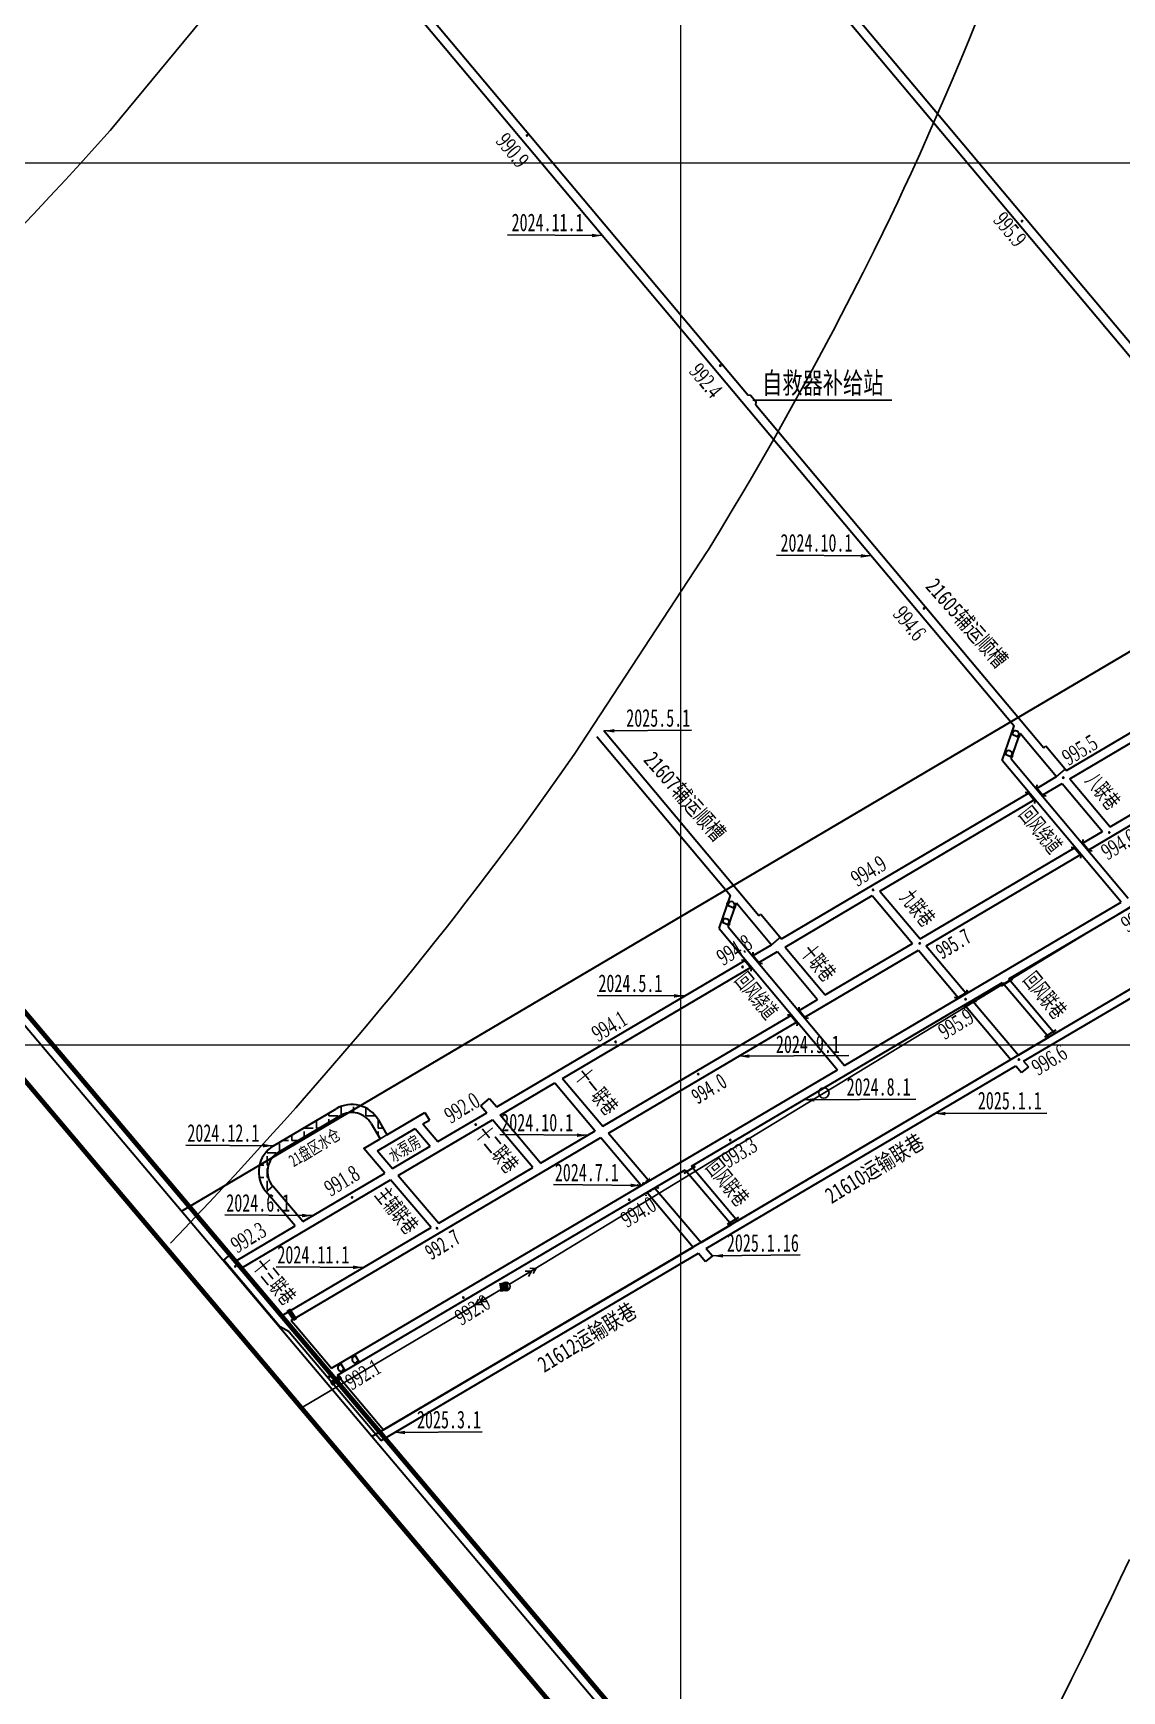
# Model space of a CAD drawing. Header units: millimetres. Extents: x 37412591 to 74834139, y 4258245 to 8527567.
# Drawn here: x 37414133 to 37414750, y 4259134 to 4260074 of the extents above; entities that cross this region are included whole.
import ezdxf
from ezdxf.enums import TextEntityAlignment as Align

# ---------------------------------------------------------------- set-up
doc = ezdxf.new("R2010")
doc.units = ezdxf.units.MM
doc.linetypes.add('2X0_5', pattern=[2.5, 2, -0.5])
doc.linetypes.add('X11', pattern=[6, 5, -1])
for name, color, linetype in [('0测量点名称', 7, 'Continuous'), ('6号煤底板等高线', 7, 'Continuous'), ('GXYZ', 2, 'Continuous'), ('JMD', 6, 'Continuous'), ('PUB_TEXT', 7, 'Continuous'), ('ZDH', 1, 'Continuous'), ('井田边界', 7, 'Continuous'), ('图例', 7, 'Continuous'), ('通风系统', 7, 'Continuous'), ('钻孔', 7, 'Continuous')]:
    doc.layers.add(name, color=color, linetype=linetype)
doc.layers.add('保安煤柱线', color=1, linetype='线圈线（保安煤柱线） ----0-----0----0-----0----0-----0--', lineweight=30)
doc.styles.get("Standard").update_dxf_attribs({"font": 'simfang.ttf', "width": 0.6667})
doc.styles.add('标准', font='SimSun.ttf', dxfattribs={"width": 0.667})
doc.styles.add('样三', font='simfang.ttf', dxfattribs={"width": 0.7})
doc.linetypes.add('442', pattern='A,5,[175,AAA.SHX,S=1,R=90,X=0,Y=0],5', length=10)
doc.linetypes.add('447', pattern='A,8,-1,[148,AAA.SHX,S=1,R=0,X=0,Y=0],-1', length=10)
doc.linetypes.add('FENCELINE1', pattern='A,6.35,-2.54,[133,ltypeshp.shx,S=2.54,R=0,X=-2.54,Y=0],-2.54,25.4', length=36.83)
doc.linetypes.add('井田境界', pattern='A,10,-4,["+",Standard,S=4,R=0,X=-2,Y=-2],-4,10', length=28)
doc.linetypes.add('线圈线（保安煤柱线） ----0-----0----0-----0----0-----0--', pattern='A,14.5,-2,[133,ltypeshp.shx,S=0.5,R=0,X=0,Y=0],-3,25.4', length=44.9)
doc.dimstyles.new('ISO-25', dxfattribs={"dimtxt": 2.5, "dimasz": 2.5, "dimexe": 1.25, "dimexo": 0.625, "dimtad": 1, "dimtxsty": 'Standard', "dimcen": 2.5, "dimadec": 0, "dimazin": 0, "dimtfac": 1, "dimtmove": 0, "dimatfit": 3, "dimfxl": 1, "dimarcsym": 0})
pattern_1 = [(0, (0, 0), (0, 6.985), [5.08, -1.905]), (90, (0, 0), (-6.985, 4e-16), [5.08, -1.905])]

# ---------------------------------------------------------------- blocks, each defined once
blk = doc.blocks.new('gc002')
at = {"const_width": 1}
blk.add_lwpolyline([(-0.5, 0), (0.5, 0)], dxfattribs=at)
blk = doc.blocks.new('gc170')
at = {"linetype": 'Continuous'}
blk.add_circle((0, 0), 0.5, dxfattribs=at)
blk = doc.blocks.new('gc013a')
at = {"linetype": 'Continuous'}
blk.add_line((0.5, 0), (4, 0), dxfattribs=at)
at = {"linetype": 'Continuous', "flags": 128}
for points in [[(2.77, 0.35), (3.38, 0), (2.77, -0.35)], [(3.39, 0.35), (4, 0), (3.39, -0.35)]]:
    blk.add_lwpolyline(points, dxfattribs=at)
blk = doc.blocks.new('调节')
at = {"layer": 'JMD', "color": 5, "linetype": 'Continuous', "lineweight": 30}
for p, q in [((-0.2, 3.8), (-2.2, 2.8)), ((-0.6, 3.4), (-1.5, 1.8)), ((0.3, 3.2), (-0.6, 1.6)), ((0.4, 2.2), (-0.5, 0.6)), ((1.2, 2.1), (0.4, 0.5)), ((1.4, 1), (0.5, -0.6)), ((2.2, 0.9), (1.4, -0.7)), ((2.4, -0.2), (1.5, -1.8)), ((3.2, -0.3), (2.4, -1.9)), ((4.2, -1.4), (2.5, -2.9))]:
    blk.add_line(p, q, dxfattribs=at)
blk.add_lwpolyline([(-0.7, 4.4), (4.2, -1.4), (2.5, -2.9), (-2.5, 2.9)], close=True, dxfattribs=at)

msp = doc.modelspace()

# ---------------------------------------------------------------- hatches: boundary and pattern name
at = {"linetype": '447', "ltscale": 0.5}
h = msp.add_hatch(color=0, dxfattribs=at)
h.dxf.hatch_style = 1
h.paths.add_polyline_path([(37414412.33, 4260015.62, 1), (37414413.13, 4260015.62, 1)])
h = msp.add_hatch(color=0, dxfattribs=at)
h.dxf.hatch_style = 1
h.paths.add_polyline_path([(37414693.03, 4259967.08, 1), (37414693.82, 4259967.08, 1)])
h = msp.add_hatch(color=0, dxfattribs=at)
h.dxf.hatch_style = 1
h.paths.add_polyline_path([(37414521.92, 4259885.12, 1), (37414522.72, 4259885.12, 1)])
h = msp.add_hatch(color=0, dxfattribs=at)
h.dxf.hatch_style = 1
h.paths.add_polyline_path([(37414637.43, 4259747.52, 1), (37414638.23, 4259747.52, 1)])
h = msp.add_hatch(color=0, dxfattribs=at)
h.dxf.hatch_style = 1
h.paths.add_polyline_path([(37414716.33, 4259651.6, 1), (37414717.12, 4259651.6, 1)])
h = msp.add_hatch(color=0, dxfattribs=at)
h.dxf.hatch_style = 1
h.paths.add_polyline_path([(37414742.41, 4259620.54, 1), (37414743.2, 4259620.54, 1)])
h = msp.add_hatch(color=0, dxfattribs=at)
h.dxf.hatch_style = 1
h.paths.add_polyline_path([(37414608.54, 4259588.01, 1), (37414609.33, 4259588.01, 1)])
h = msp.add_hatch(color=0, dxfattribs=at)
h.dxf.hatch_style = 1
h.paths.add_polyline_path([(37414634.96, 4259557.7, 1), (37414635.76, 4259557.7, 1)])
h = msp.add_hatch(color=0, dxfattribs=at)
h.dxf.hatch_style = 1
h.paths.add_polyline_path([(37414534.54, 4259544.3, 1), (37414535.33, 4259544.3, 1)])
h = msp.add_hatch(color=0, dxfattribs=at)
h.dxf.hatch_style = 1
h.paths.add_polyline_path([(37414660.91, 4259526.02, 1), (37414661.7, 4259526.02, 1)])
h = msp.add_hatch(color=0, dxfattribs=at)
h.dxf.hatch_style = 1
h.paths.add_polyline_path([(37414462.51, 4259501.8, 1), (37414463.31, 4259501.8, 1)])
h = msp.add_hatch(color=0, dxfattribs=at)
h.dxf.hatch_style = 1
h.paths.add_polyline_path([(37414509.34, 4259483.57, 1), (37414510.13, 4259483.57, 1)])
h = msp.add_hatch(color=0, dxfattribs=at)
h.dxf.hatch_style = 1
h.paths.add_polyline_path([(37414691.17, 4259491.85, 1), (37414691.96, 4259491.85, 1)])
h = msp.add_hatch(color=0, dxfattribs=at)
h.dxf.hatch_style = 1
h.paths.add_polyline_path([(37414383.24, 4259455.03, 1), (37414384.04, 4259455.03, 1)])
h = msp.add_hatch(color=0, dxfattribs=at)
h.dxf.hatch_style = 1
h.paths.add_polyline_path([(37414527.56, 4259446.23, 1), (37414528.35, 4259446.23, 1)])
h = msp.add_hatch(color=0, dxfattribs=at)
h.dxf.hatch_style = 1
h.paths.add_polyline_path([(37414313.17, 4259413.68, 1), (37414313.97, 4259413.68, 1)])
h = msp.add_hatch(color=0, dxfattribs=at)
h.dxf.hatch_style = 1
h.paths.add_polyline_path([(37414470.23, 4259412.41, 1), (37414471.02, 4259412.41, 1)])
h = msp.add_hatch(color=0, dxfattribs=at)
h.dxf.hatch_style = 1
h.paths.add_polyline_path([(37414361.3, 4259396.23, 1), (37414362.1, 4259396.23, 1)])
h = msp.add_hatch(color=0, dxfattribs=at)
h.dxf.hatch_style = 1
h.paths.add_polyline_path([(37414246.86, 4259374.56, 1), (37414247.65, 4259374.56, 1)])
h = msp.add_hatch(color=0, dxfattribs=at)
h.dxf.hatch_style = 1
h.paths.add_polyline_path([(37414376.22, 4259356.94, 1), (37414377.01, 4259356.94, 1)])
h = msp.add_hatch(color=0, dxfattribs=at)
h.dxf.hatch_style = 1
h.paths.add_polyline_path([(37414300.29, 4259312.14, 1), (37414301.09, 4259312.14, 1)])
at = {"layer": '6号煤底板等高线', "transparency": 33554666}
h = msp.add_hatch(dxfattribs=at)
h.set_pattern_fill('ANGLE', color=3)
h.set_pattern_definition(pattern_1)
h.paths.add_polyline_path([(37414268.29, 4259436.36), (37414261.02, 4259432.07, 0.237563), (37414264.67, 4259416.99), (37414264.73, 4259416.93), (37414268.54, 4259420.16, -0.358496)])
h.paths.add_polyline_path([(37414328.23, 4259457.84, 0.193668), (37414318.04, 4259465.72), (37414311.21, 4259461.69, -0.311813), (37414324.35, 4259455.56), (37414329.42, 4259446.9), (37414333.31, 4259449.18)])
h = msp.add_hatch(dxfattribs=at)
h.set_pattern_fill('ANGLE', color=3)
h.set_pattern_definition(pattern_1)
h.paths.add_polyline_path([(37414269.06, 4259443.01, 0.204997), (37414261.02, 4259432.07), (37414268.29, 4259436.36, -0.091459), (37414271.78, 4259439.4), (37414306.87, 4259460.1, -0.091455), (37414311.21, 4259461.69), (37414318.04, 4259465.72, 0.204955), (37414304.58, 4259463.98)])

# ---------------------------------------------------------------- linework, layer by layer
at = {"linetype": 'ByBlock', "lineweight": 20}
for p, q in [((37414500, 4258300.88, 4910.12), (37414500, 4263462.94, 4910.12)), ((37415219.04, 4260000, 4910.12), (37412646.51, 4260000, 4910.12)), ((37416981.26, 4259500, 4910.12), (37412646.51, 4259500, 4910.12))]:
    msp.add_line(p, q, dxfattribs=at)
at = {"color": 0, "lineweight": 30, "ltscale": 5}
for p, q in [((37413489.47, 4261397.14), (37414852.31, 4259773.95)), ((37413349.12, 4261276.6), (37414688.83, 4259680.95)), ((37414041.58, 4260459.62), (37414538, 4259868.37)), ((37414532.55, 4260162.57), (37414867.25, 4259763.94)), ((37414542.5, 4259863.01), (37414705.71, 4259668.62)), ((37414452.36, 4259674.89), (37414527.99, 4259584.81)), ((37414544.17, 4259573.31), (37414456.19, 4259678.11)), ((37414682.18, 4259661.3), (37414688.83, 4259680.95)), ((37414687.25, 4259662.26), (37414692.22, 4259676.92)), ((37414692.22, 4259676.92), (37414712.92, 4259652.26)), ((37414705.71, 4259668.62), (37414706.86, 4259669.59)), ((37414706.86, 4259669.59), (37414718.59, 4259655.61)), ((37414749.59, 4259581.01), (37414682.18, 4259661.3)), ((37414687.25, 4259662.26), (37414753.52, 4259583.33)), ((37414716.18, 4259648.38, 4910.12), (37414738.99, 4259621.2, 4910.12)), ((37414720.54, 4259650.95, 4910.12), (37414743.36, 4259623.78, 4910.12)), ((37414612.75, 4259587.36, 4910.12), (37414635.66, 4259560.24, 4910.12)), ((37414694.26, 4259490.89, 4910.12), (37414869.85, 4259594.5, 4910.12)), ((37414531.38, 4259580.77), (37414551.38, 4259556.95)), ((37414608.39, 4259584.78, 4910.12), (37414631.3, 4259557.66, 4910.12)), ((37414544.17, 4259573.31), (37414545.32, 4259574.28)), ((37414545.32, 4259574.28), (37414557.06, 4259560.3)), ((37414521.64, 4259566.05, 4910.12), (37414588.76, 4259486.11, 4910.12)), ((37414526.72, 4259567, 4910.12), (37414592.69, 4259488.43, 4910.12)), ((37414554.64, 4259553.07), (37414577.46, 4259525.89)), ((37414559.01, 4259555.64), (37414581.82, 4259528.47)), ((37414634.57, 4259553.78, 4910.12), (37414657.17, 4259527.04, 4910.12)), ((37414638.94, 4259556.36, 4910.12), (37414661.54, 4259529.62, 4910.12)), ((37414682.35, 4259535.53), (37414708.54, 4259504.54)), ((37414685.85, 4259537.59), (37414712.03, 4259506.6)), ((37414657.48, 4259526.67, 4910.12), (37414657.48, 4259526.67, 4910.12)), ((37414660.76, 4259522.79), (37414660.76, 4259522.79)), ((37414661.23, 4259522.23), (37414686.94, 4259491.8)), ((37414661.85, 4259529.24, 4910.12), (37414661.85, 4259529.24, 4910.12)), ((37414665.13, 4259525.37), (37414665.13, 4259525.37)), ((37414665.6, 4259524.81), (37414691.31, 4259494.37)), ((37414689.89, 4259488.31), (37414693.12, 4259484.49)), ((37414696.94, 4259487.72), (37414693.12, 4259484.49)), ((37414694.26, 4259490.89), (37414696.94, 4259487.72)), ((37414428.44, 4259478.57), (37414451.33, 4259451.47)), ((37414432.81, 4259481.14), (37414455.7, 4259454.05)), ((37414386.54, 4259465.57), (37414391.52, 4259469.75)), ((37414386.54, 4259465.57), (37414389.85, 4259461.64)), ((37414391.52, 4259469.75), (37414395.52, 4259464.99)), ((37414269.06, 4259443.01), (37414304.58, 4259463.98)), ((37414271.78, 4259439.4), (37414306.87, 4259460.1)), ((37414328.23, 4259457.84), (37414333.31, 4259449.17)), ((37414354.8, 4259461.86), (37414357.4, 4259457.59)), ((37414415.92, 4259430.58), (37414393.13, 4259457.73)), ((37414420.29, 4259433.16), (37414397.5, 4259460.3)), ((37414349.32, 4259452.82), (37414357.86, 4259442.77)), ((37414353.69, 4259455.4), (37414362.23, 4259445.34)), ((37414454.61, 4259447.6), (37414477.22, 4259420.84)), ((37414458.98, 4259450.18), (37414481.57, 4259423.43)), ((37414327.85, 4259440.16), (37414336.39, 4259430.1)), ((37414502.39, 4259429.35), (37414528.57, 4259398.35)), ((37414505.88, 4259431.41), (37414532.07, 4259400.41)), ((37414339.68, 4259426.23), (37414362.67, 4259399.16)), ((37414485.44, 4259418.85), (37414511.35, 4259388.19)), ((37414481.08, 4259416.26), (37414506.98, 4259385.61)), ((37414244.57, 4259381.59), (37414240.75, 4259378.37)), ((37414244.57, 4259381.59), (37414247.76, 4259377.8)), ((37414509.93, 4259382.12), (37414513.96, 4259377.34)), ((37414517.78, 4259380.57), (37414513.96, 4259377.34)), ((37414514.29, 4259384.7), (37414517.78, 4259380.57)), ((37414240.75, 4259378.37), (37414272.73, 4259340.28)), ((37414251.05, 4259373.88), (37414273.83, 4259346.74)), ((37414279.01, 4259343.99), (37414281.6, 4259340.92)), ((37414277.9, 4259337.53), (37414272.73, 4259340.28)), ((37414277.9, 4259337.53), (37414304.27, 4259306.33)), ((37414281.61, 4259340.92), (37414301.92, 4259316.87)), ((37414304.27, 4259306.33), (37414329.95, 4259275.93)), ((37414305.19, 4259312.99), (37414331.37, 4259281.99))]:
    msp.add_line(p, q, dxfattribs=at)
at = {"color": 0, "linetype": 'X11', "lineweight": 30, "ltscale": 2}
msp.add_line((37414324.35, 4259455.56), (37414329.43, 4259446.9), dxfattribs=at)
at = {"color": 1, "linetype": 'FENCELINE1', "lineweight": 30, "ltscale": 0.5}
msp.add_line((37414322.06, 4259281.33, 4910.12), (37414322.06, 4259281.33, 4910.12), dxfattribs=at)
msp.add_line((37414322.06, 4259281.33, 4910.12), (37414322.06, 4259281.33, 4910.12), dxfattribs=at)
msp.add_line((37414322.06, 4259281.33, 4910.12), (37414322.06, 4259281.33, 4910.12), dxfattribs=at)
msp.add_line((37414322.06, 4259281.33, 4910.12), (37414322.06, 4259281.33, 4910.12), dxfattribs=at)
msp.add_line((37414322.06, 4259281.33, 4910.12), (37414322.06, 4259281.33, 4910.12), dxfattribs=at)
msp.add_line((37414322.06, 4259281.33, 4910.12), (37414322.06, 4259281.33, 4910.12), dxfattribs=at)
msp.add_line((37414322.06, 4259281.33, 4910.12), (37414322.06, 4259281.33, 4910.12), dxfattribs=at)
msp.add_line((37414322.06, 4259281.33, 4910.12), (37414322.06, 4259281.33, 4910.12), dxfattribs=at)
msp.add_line((37414322.06, 4259281.33, 4910.12), (37414322.06, 4259281.33, 4910.12), dxfattribs=at)
msp.add_line((37414322.06, 4259281.33, 4910.12), (37414322.06, 4259281.33, 4910.12), dxfattribs=at)
msp.add_line((37414322.06, 4259281.33, 4910.12), (37414322.06, 4259281.33, 4910.12), dxfattribs=at)
msp.add_line((37414322.06, 4259281.33, 4910.12), (37414322.06, 4259281.33, 4910.12), dxfattribs=at)
msp.add_line((37414322.06, 4259281.33, 4910.12), (37414322.06, 4259281.33, 4910.12), dxfattribs=at)
msp.add_line((37414322.06, 4259281.33, 4910.12), (37414322.06, 4259281.33, 4910.12), dxfattribs=at)
msp.add_line((37414322.06, 4259281.33, 4910.12), (37414322.06, 4259281.33, 4910.12), dxfattribs=at)
at = {"linetype": 'ByBlock', "ltscale": 0.35}
msp.add_line((37414309.91, 4259264.73, 4910.1), (37414312.85, 4259261.25, 4910.1), dxfattribs=at)
at = {"ltscale": 0.35}
msp.add_line((37414309.91, 4259264.73, 4910.1), (37414312.85, 4259261.25, 4910.1), dxfattribs=at)
at = {"color": 0, "lineweight": 30, "ltscale": 5, "flags": 128}
for points in [[(37414542.5, 4259863.01), (37414542.63, 4259864.42), (37414539.41, 4259868.24), (37414538, 4259868.37)], [(37414720.54, 4259650.95), (37414788.35, 4259690.97)], [(37414743.36, 4259623.78), (37414811.27, 4259663.85)], [(37414731.14, 4259610.77), (37414814.54, 4259659.97)], [(37414705.13, 4259641.85), (37414716.18, 4259648.38)], [(37414612.76, 4259587.34), (37414700.27, 4259638.99)], [(37414705.07, 4259641.82), (37414705.13, 4259641.85)], [(37414727.73, 4259616.56), (37414727.62, 4259614.96), (37414731.46, 4259610.39), (37414733.05, 4259610.22)], [(37414727.97, 4259614.7), (37414738.99, 4259621.2)], [(37414635.67, 4259560.24), (37414723.09, 4259611.82)], [(37414638.94, 4259556.36), (37414726.34, 4259607.93)], [(37414721.26, 4259612.26), (37414722.86, 4259612.09), (37414726.69, 4259607.52), (37414726.58, 4259605.92)], [(37414727.88, 4259614.65), (37414727.97, 4259614.7)], [(37414559.02, 4259555.63), (37414608.4, 4259584.77)], [(37414661.85, 4259529.24), (37414749.59, 4259581.01)], [(37414540.81, 4259552.63), (37414540.7, 4259551.03), (37414544.54, 4259546.47), (37414546.14, 4259546.3)], [(37414544.2, 4259546.88), (37414554.65, 4259553.05)], [(37414570.26, 4259515.84), (37414634.57, 4259553.78)], [(37414581.82, 4259528.47), (37414631.3, 4259557.66)], [(37414432.81, 4259481.14), (37414539.4, 4259544.05)], [(37414534.34, 4259548.34), (37414535.94, 4259548.17), (37414539.77, 4259543.6), (37414539.66, 4259542)], [(37414567, 4259519.72), (37414577.46, 4259525.89)], [(37414592.69, 4259488.43), (37414653.18, 4259524.13)], [(37414455.7, 4259454.05), (37414562.2, 4259516.89)], [(37414458.98, 4259450.18), (37414565.46, 4259513.01)], [(37414505.88, 4259431.41), (37414655.72, 4259519.82)], [(37414481.89, 4259423.06), (37414588.76, 4259486.11)], [(37414397.5, 4259460.3), (37414428.44, 4259478.57)], [(37414333.52, 4259449.31), (37414354.8, 4259461.86)], [(37414339.71, 4259426.2), (37414393.13, 4259457.73)], [(37414353.69, 4259455.4), (37414357.4, 4259457.59)], [(37414279.01, 4259343.99), (37414454.61, 4259447.6)], [(37414332.02, 4259427.52), (37414320.2, 4259441.44), (37414329.43, 4259446.89)], [(37414327.85, 4259440.16), (37414349.32, 4259452.82)], [(37414333.31, 4259449.18), (37414333.52, 4259449.31)], [(37414420.29, 4259433.16), (37414451.33, 4259451.47)], [(37414305.19, 4259312.99), (37414502.39, 4259429.35)], [(37414362.67, 4259399.16), (37414415.92, 4259430.58)], [(37414251.05, 4259373.88), (37414335.34, 4259423.62)], [(37414285.57, 4259400.11), (37414268.54, 4259420.16)], [(37414301.92, 4259316.87), (37414481.89, 4259423.06)], [(37414358.3, 4259396.58), (37414335.31, 4259423.65)], [(37414281.2, 4259397.53), (37414264.67, 4259416.99)], [(37414273.83, 4259346.74), (37414358.3, 4259396.58)]]:
    msp.add_lwpolyline(points, dxfattribs=at)
at = {"color": 0, "lineweight": 30, "ltscale": 5, "elevation": 4910.12}
for points in [[(37414718.59, 4259655.61), (37414858.88, 4259738.39)], [(37414701.86, 4259645.74), (37414712.91, 4259652.26)]]:
    msp.add_lwpolyline(points, dxfattribs=at)
at = {"color": 0, "lineweight": 30, "ltscale": 5, "flags": 128}
for points, elevation in [([(37414701.65, 4259647.61), (37414701.54, 4259646.01), (37414705.38, 4259641.45), (37414706.98, 4259641.28)], 4910.12), ([(37414701.8, 4259645.71), (37414701.86, 4259645.74)], 4910.12), ([(37414557.06, 4259560.3), (37414697.01, 4259642.88)], 4910.12), ([(37414685.85, 4259537.59), (37414857.95, 4259639.14)], 4910.12), ([(37414695.19, 4259643.32), (37414696.78, 4259643.15), (37414700.61, 4259638.58), (37414700.5, 4259636.98)], 4910.12), ([(37414540.92, 4259550.78), (37414551.38, 4259556.95)], 4910.12), ([(37414395.52, 4259464.99), (37414536.12, 4259547.95)], 4910.12), ([(37414662.19, 4259531.3), (37414661.76, 4259529.75), (37414656.63, 4259526.71), (37414655.07, 4259527.09)], 4910.12), ([(37414665.13, 4259525.37), (37414682.35, 4259535.53)], 4910.12), ([(37414566.89, 4259521.58), (37414566.78, 4259519.98), (37414570.62, 4259515.41), (37414572.21, 4259515.24)], -4910.12), ([(37414653.18, 4259524.13), (37414661.85, 4259529.24)], 4910.12), ([(37414655.72, 4259519.82), (37414665.13, 4259525.37)], 4910.12), ([(37414667.55, 4259524.66), (37414665.99, 4259525.04), (37414660.85, 4259522.01), (37414660.42, 4259520.47)], 4910.12), ([(37414560.42, 4259517.28), (37414562.01, 4259517.11), (37414565.85, 4259512.54), (37414565.74, 4259510.94)], -4910.12), ([(37414362.23, 4259445.35), (37414389.84, 4259461.64)], 4910.12), ([(37414336.39, 4259430.1), (37414357.86, 4259442.77)], 4910.12), ([(37414285.57, 4259400.11), (37414332.02, 4259427.52)], 4910.12), ([(37414247.76, 4259377.8), (37414281.2, 4259397.53)], 4910.12)]:
    msp.add_lwpolyline(points, dxfattribs=dict(at, elevation=elevation))
at = {"color": 0, "lineweight": 30, "ltscale": 5}
for points in [[(37414712.03, 4259506.6), (37414866.91, 4259597.98)], [(37414521.64, 4259566.05), (37414527.99, 4259584.81)], [(37414526.72, 4259567), (37414531.38, 4259580.77)], [(37414691.31, 4259494.37), (37414708.54, 4259504.54)], [(37414514.29, 4259384.7), (37414689.89, 4259488.31)], [(37414532.07, 4259400.41), (37414686.94, 4259491.8)], [(37414511.35, 4259388.19), (37414528.57, 4259398.35)], [(37414329.95, 4259275.93), (37414509.92, 4259382.12)], [(37414331.37, 4259281.99), (37414506.98, 4259385.61)], [(37414509.92, 4259382.12), (37414509.93, 4259382.12)]]:
    msp.add_lwpolyline(points, dxfattribs=at)
at = {"color": 0, "lineweight": 30, "ltscale": 5, "elevation": 4910.12, "flags": 128}
msp.add_lwpolyline([(37414282.28, 4259403.98), (37414282.28, 4259403.98)], close=True, dxfattribs=at)
at = {"color": 3, "lineweight": 100, "ltscale": 10}
msp.add_polyline3d([(37415661.38, 4263247.38, 0), (37416018.55, 4261181.59, 0), (37416028.51, 4260479.55, 0), (37416063.68, 4259635.34, 0), (37416077.34, 4259307.43, 0), (37416079.21, 4259262.51, 0), (37415873.11, 4258928.31, 0), (37415672.63, 4258832.98, 0), (37415452.62, 4258728.36, 0), (37415109.19, 4258629.51, 0), (37414924.15, 4258576.4, 0), (37412941.65, 4260923.05, 0), (37413501.52, 4261401.53, 0)], dxfattribs=at)
at = {"color": 0, "linetype": '447', "ltscale": 0.5}
for centre in [(37414412.73, 4260015.62), (37414693.42, 4259967.08, 4910.12), (37414522.32, 4259885.12), (37414637.83, 4259747.52), (37414716.73, 4259651.6, 9820.24), (37414742.81, 4259620.54, 14730.36), (37414608.94, 4259588.01, 9820.24), (37414635.36, 4259557.7), (37414534.94, 4259544.3), (37414661.31, 4259526.02, 4910.12), (37414462.91, 4259501.8), (37414509.74, 4259483.57), (37414691.57, 4259491.85), (37414383.64, 4259455.03), (37414527.95, 4259446.23), (37414313.57, 4259413.68), (37414470.62, 4259412.41), (37414361.7, 4259396.23), (37414247.26, 4259374.56), (37414376.62, 4259356.94), (37414300.69, 4259312.14)]:
    msp.add_circle(centre, 0.398, dxfattribs=at)
at = {"ltscale": 5}
msp.add_circle((37414580.99, 4259472.92, 4910.12), 2.93, dxfattribs=at)
at = {"color": 0, "lineweight": 30, "ltscale": 5}
for centre, radius, start, end in [((37414313.35, 4259449.12), 17.25, 30.36756, 120.5422), ((37414313.35, 4259449.12), 12.75, 30.36756, 120.5422), ((37414277.82, 4259428.16), 17.25, 120.5422, 220.33583), ((37414278.26, 4259428.41), 12.75, 120.5422, 220.33583)]:
    msp.add_arc(centre, radius, start, end, dxfattribs=at)
at = {"color": 30, "linetype": 'ByBlock', "lineweight": -3, "ltscale": 0.005}
for p in [(37414412.73, 4260015.62), (37414412.73, 4260015.62), (37414693.42, 4259967.08, 4910.12), (37414522.32, 4259885.12), (37414637.83, 4259747.52), (37414637.83, 4259747.52), (37414635.36, 4259557.7), (37414635.36, 4259557.7), (37414509.74, 4259483.57)]:
    msp.add_point(p, dxfattribs=at)
at = {"color": 0, "ltscale": 5}
for p in [(37414693.42, 4259967.08, 4910.12), (37414693.42, 4259967.08, 4907.12), (37414637.83, 4259747.52), (37414637.83, 4259747.52, -3), (37414716.73, 4259651.6, 9820.24), (37414716.73, 4259651.6, 9817.24), (37414742.81, 4259620.54, 14730.36), (37414742.81, 4259620.54, 14727.36), (37414608.94, 4259588.01, 9820.24), (37414608.94, 4259588.01, 9817.24), (37414635.36, 4259557.7), (37414635.36, 4259557.7, -3), (37414534.94, 4259544.3), (37414534.94, 4259544.3, -3), (37414661.31, 4259526.02, 4910.12), (37414661.31, 4259526.02, 4907.12), (37414462.91, 4259501.8), (37414462.91, 4259501.8, -3), (37414691.57, 4259491.85), (37414691.57, 4259491.85, -3), (37414509.74, 4259483.57), (37414509.74, 4259483.57, -3), (37414383.64, 4259455.03), (37414383.64, 4259455.03, -3), (37414527.95, 4259446.23), (37414527.95, 4259446.23, -3), (37414313.57, 4259413.68), (37414313.57, 4259413.68, -3), (37414470.62, 4259412.41), (37414470.62, 4259412.41, -3), (37414361.7, 4259396.23), (37414361.7, 4259396.23, -3), (37414247.26, 4259374.56), (37414247.26, 4259374.56, -3), (37414376.62, 4259356.94), (37414376.62, 4259356.94, -3), (37414300.69, 4259312.14), (37414300.69, 4259312.14, -3)]:
    msp.add_point(p, dxfattribs=at)
at = {"color": 1}
for p in [(37414693.42, 4259967.08, 4910.12), (37414637.83, 4259747.52), (37414716.73, 4259651.6, 9820.24), (37414742.81, 4259620.54, 14730.36), (37414608.94, 4259588.01, 9820.24), (37414635.36, 4259557.7), (37414534.94, 4259544.3), (37414661.31, 4259526.02, 4910.12), (37414462.91, 4259501.8), (37414691.57, 4259491.85), (37414509.74, 4259483.57), (37414383.64, 4259455.03), (37414527.95, 4259446.23), (37414313.57, 4259413.68), (37414470.62, 4259412.41), (37414361.7, 4259396.23), (37414247.26, 4259374.56), (37414376.62, 4259356.94), (37414300.69, 4259312.14)]:
    msp.add_point(p, dxfattribs=at)
at = {"color": 2, "linetype": 'ByBlock', "lineweight": -3, "ltscale": 0.005}
for p in [(37414534.94, 4259544.3), (37414534.94, 4259544.3), (37414462.91, 4259501.8), (37414462.91, 4259501.8), (37414462.91, 4259501.8), (37414509.74, 4259483.57), (37414383.64, 4259455.03), (37414383.64, 4259455.03), (37414383.64, 4259455.03), (37414383.64, 4259455.03), (37414527.95, 4259446.23), (37414527.95, 4259446.23), (37414527.95, 4259446.23), (37414527.95, 4259446.23), (37414527.95, 4259446.23), (37414527.95, 4259446.23), (37414527.95, 4259446.23), (37414313.57, 4259413.68), (37414313.57, 4259413.68), (37414313.57, 4259413.68), (37414313.57, 4259413.68), (37414313.57, 4259413.68), (37414470.62, 4259412.41), (37414470.62, 4259412.41), (37414470.62, 4259412.41), (37414470.62, 4259412.41), (37414470.62, 4259412.41), (37414470.62, 4259412.41), (37414470.62, 4259412.41), (37414361.7, 4259396.23), (37414361.7, 4259396.23), (37414361.7, 4259396.23), (37414361.7, 4259396.23), (37414361.7, 4259396.23), (37414361.7, 4259396.23), (37414247.26, 4259374.56), (37414247.26, 4259374.56), (37414247.26, 4259374.56), (37414247.26, 4259374.56), (37414247.26, 4259374.56), (37414376.62, 4259356.94), (37414376.62, 4259356.94), (37414376.62, 4259356.94), (37414376.62, 4259356.94), (37414376.62, 4259356.94), (37414376.62, 4259356.94), (37414300.69, 4259312.14), (37414300.69, 4259312.14), (37414300.69, 4259312.14), (37414300.69, 4259312.14), (37414300.69, 4259312.14), (37414300.69, 4259312.14)]:
    msp.add_point(p, dxfattribs=at)
at = {"color": 2, "linetype": 'ByBlock', "lineweight": -3}
msp.add_point((37414691.57, 4259491.85), dxfattribs=at)
at = {"layer": '6号煤底板等高线'}
for p, q in [((37414540.71, 4259865.52, 2155.38), (37414619.46, 4259865.52, 2155.38)), ((37414712.92, 4259652.26), (37414717.9, 4259656.44)), ((37414551.38, 4259556.95), (37414556.36, 4259561.13)), ((37414661.85, 4259529.24, 4910.12), (37414653.18, 4259524.13, 4910.12)), ((37414216.52, 4259406.28), (37414216.52, 4259406.28, 0.2)), ((37414216.52, 4259406.28, 0.2), (37414216.52, 4259406.28, 0.4))]:
    msp.add_line(p, q, dxfattribs=at)
at = {"layer": '6号煤底板等高线', "color": 1, "lineweight": 30}
for p, q in [((37414681.72, 4259533.67), (37414688.14, 4259537.59)), ((37414706.35, 4259504.79), (37414712.77, 4259508.71)), ((37414501.76, 4259427.48), (37414508.18, 4259431.41)), ((37414526.38, 4259398.6), (37414532.81, 4259402.52))]:
    msp.add_line(p, q, dxfattribs=at)
at = {"layer": '6号煤底板等高线', "elevation": 3681.95}
for points in [[(37414123.62, 4259961.29), (37414132.86, 4259971), (37414142.2, 4259980.94), (37414151.09, 4259990.5), (37414159.31, 4259999.45), (37414167.52, 4260008.55), (37414176.32, 4260018.45), (37414177.24, 4260019.49), (37414264.45, 4260124.96)], [(37414210.52, 4259387.83), (37414215.23, 4259392.73), (37414224.7, 4259402.65), (37414232.55, 4259410.92), (37414240.29, 4259419.15), (37414247, 4259426.35), (37414254.45, 4259434.44), (37414268.83, 4259450.25), (37414275.26, 4259457.4), (37414281.6, 4259464.53), (37414287.67, 4259471.42), (37414293.97, 4259478.63), (37414301.36, 4259487.19), (37414309.41, 4259496.57), (37414316.56, 4259504.96), (37414323.52, 4259513.22), (37414329.65, 4259520.57), (37414334.86, 4259526.88), (37414347.92, 4259542.92), (37414362.04, 4259560.5), (37414367.55, 4259567.47), (37414372.76, 4259574.13), (37414378.1, 4259581.03), (37414385.06, 4259590.13), (37414398.61, 4259608.04), (37414407.64, 4259620.18), (37414412.57, 4259626.93), (37414416.97, 4259633.02), (37414423.98, 4259642.84), (37414431.3, 4259653.18), (37414439.38, 4259664.67), (37414439.84, 4259665.34), (37414514.92, 4259779.78), (37414515.35, 4259780.48), (37414522.44, 4259792.11), (37414529.1, 4259803.15), (37414534.52, 4259812.21), (37414539.22, 4259820.18), (37414543.43, 4259827.43), (37414547.74, 4259834.94), (37414552.55, 4259843.43), (37414558.53, 4259854.08), (37414564.61, 4259864.97), (37414569.62, 4259874.04), (37414574.4, 4259882.77), (37414578.18, 4259889.76), (37414582.49, 4259897.82), (37414586.24, 4259904.95), (37414590.83, 4259913.79), (37414596.87, 4259925.56), (37414603.19, 4259938.03), (37414609.45, 4259950.49), (37414614.39, 4259960.46), (37414618.75, 4259969.36), (37414622.85, 4259977.9), (37414626.42, 4259985.48), (37414630.51, 4259994.32), (37414635.55, 4260005.44), (37414641.87, 4260019.66), (37414648.29, 4260034.32), (37414653.72, 4260046.93), (37414658.85, 4260059.04), (37414663.36, 4260069.93), (37414666.84, 4260078.53)], [(37414715.74, 4259129.15), (37414721.42, 4259140.59), (37414729.12, 4259156.24), (37414736.75, 4259171.9), (37414744.05, 4259187.03), (37414749.18, 4259197.82), (37414754.21, 4259208.58)]]:
    msp.add_lwpolyline(points, dxfattribs=at)
at = {"layer": '6号煤底板等高线'}
for points in [[(37414333.31, 4259449.18), (37414329.42, 4259446.9)], [(37414268.54, 4259420.16), (37414264.73, 4259416.93)]]:
    msp.add_lwpolyline(points, dxfattribs=at)
at = {"layer": 'GXYZ'}
for p, q in [((37414407.54, 4259367.35, 4910.12), (37414764.28, 4259584.21, 4910.12)), ((37414393.83, 4259359.12, 4910.12), (37414284.76, 4259294.49, 4910.12))]:
    msp.add_line(p, q, dxfattribs=at)
at = {"layer": 'GXYZ', "linetype": 'Continuous'}
msp.add_line((37414393.83, 4259359.12, 4910.12), (37414284.76, 4259294.49, 4910.12), dxfattribs=at)
at = {"layer": 'GXYZ'}
msp.add_circle((37414580.99, 4259472.92, 4910.12), 2.93, dxfattribs=at)
at = {"layer": 'ZDH', "color": 0, "lineweight": -3}
for p in [(37414412.6, 4260015.92, 8.99), (37414693.29, 4259967.38, 4919.12), (37414522.19, 4259885.42, 8.99), (37414637.7, 4259747.82, 8.99), (37414716.59, 4259651.9, 9829.24), (37414742.67, 4259620.84, 14739.36), (37414608.8, 4259588.31, 9829.24), (37414635.23, 4259558, 8.99), (37414534.8, 4259544.6, 8.99), (37414661.17, 4259526.32, 4919.12), (37414462.78, 4259502.1, 8.99), (37414509.6, 4259483.87, 8.99), (37414691.43, 4259492.15, 8.99), (37414383.51, 4259455.33, 8.99), (37414527.82, 4259446.53, 8.99), (37414313.44, 4259413.98, 8.99), (37414470.49, 4259412.71, 8.99), (37414361.57, 4259396.53, 8.99), (37414247.12, 4259374.86, 8.99), (37414376.48, 4259357.24, 8.99), (37414300.56, 4259312.44, 8.99)]:
    msp.add_point(p, dxfattribs=at)
at = {"layer": '井田边界', "color": 0, "linetype": '井田境界', "lineweight": 100, "ltscale": 5}
msp.add_lwpolyline([(37416043.52, 4261183.92), (37416053.51, 4260479.91), (37416104.51, 4259255.91), (37415890.51, 4258908.9), (37415461.5, 4258704.9), (37414915.5, 4258547.9), (37412906.49, 4260925.93), (37415678.53, 4263294.94)], close=True, dxfattribs=at)
at = {"layer": '保安煤柱线', "color": 1, "linetype": 'FENCELINE1', "lineweight": 30, "ltscale": 2}
msp.add_line((37412934.63, 4260923.63, 4911.4), (37414922.44, 4258570.71, 4911.4), dxfattribs=at)
at = {"layer": '保安煤柱线', "color": 1, "linetype": 'FENCELINE1', "lineweight": 30, "ltscale": 2, "flags": 128}
for points in [[(37414216.78, 4259405.97), (37416033.58, 4260477.96)], [(37414324.8, 4259278.12), (37416041.37, 4260290.96)]]:
    msp.add_lwpolyline(points, dxfattribs=at)
at = {"layer": '图例', "color": 30, "linetype": 'Continuous', "lineweight": 30}
for p, q in [((37414687, 4259677.48, 0), (37414688.52, 4259676.75, 0)), ((37414691.39, 4259674.39, 0), (37414687.03, 4259676.49, 0)), ((37414690.68, 4259675.7, 0), (37414692.2, 4259674.97, 0)), ((37414683.19, 4259666.21, 0), (37414684.71, 4259665.48, 0)), ((37414687.58, 4259663.12, 0), (37414683.21, 4259665.22, 0)), ((37414686.87, 4259664.44, 0), (37414688.39, 4259663.7, 0)), ((37414525.85, 4259580.59, 0), (37414527.37, 4259579.86, 0)), ((37414530.23, 4259577.5, 0), (37414525.87, 4259579.6, 0)), ((37414529.53, 4259578.82, 0), (37414531.05, 4259578.08, 0)), ((37414522.75, 4259570.9, 0), (37414524.27, 4259570.16, 0)), ((37414527.14, 4259567.8, 0), (37414522.77, 4259569.9, 0)), ((37414526.43, 4259569.12, 0), (37414527.95, 4259568.39, 0)), ((37414314.91, 4259323.06, 0), (37414314.03, 4259324.5, 0)), ((37414315.03, 4259324.55, 0), (37414317.55, 4259320.41, 0)), ((37414306.85, 4259318.32, 0), (37414305.97, 4259319.76, 0)), ((37414306.98, 4259319.81, 0), (37414309.49, 4259315.67, 0)), ((37414308.97, 4259314.83, 0), (37414308.09, 4259316.27, 0)), ((37414317.02, 4259319.56, 0), (37414316.15, 4259321.01, 0))]:
    msp.add_line(p, q, dxfattribs=at)
for centre, start, end in [((37414689.6, 4259676.22), 334.28283, 154.28283), ((37414685.79, 4259664.96), 334.28283, 154.28283), ((37414528.45, 4259579.34), 334.28283, 154.28283), ((37414525.35, 4259569.64), 334.28283, 154.28283), ((37414307.47, 4259317.3), 121.2385, 301.2385), ((37414315.53, 4259322.03), 121.2385, 301.2385)]:
    msp.add_arc(centre, 2.04, start, end, dxfattribs=at)
at = {"layer": '通风系统', "color": 7, "linetype": '2X0_5', "lineweight": 30, "ltscale": 0.005, "flags": 128}
for points in [[(37414482.36, 4259425.09), (37414482.18, 4259423.79), (37414476.24, 4259420.25), (37414475.14, 4259420.67)], [(37414487.41, 4259418.83), (37414486.18, 4259419.29), (37414480.23, 4259415.75), (37414480.07, 4259414.59)]]:
    msp.add_lwpolyline(points, dxfattribs=at)

# ---------------------------------------------------------------- block references
at = {"xscale": 0.8000000000000002, "yscale": 0.8000000000000002, "zscale": 0.8000000000000002}
for p, rotation in [((37414280.12, 4259347.68), 173.2704345315389), ((37414305.04, 4259309.33), 88.0765289187196)]:
    msp.add_blockref('调节', p, dxfattribs=dict(at, rotation=rotation))
at = {"layer": 'GXYZ', "linetype": 'Continuous'}
for xscale, yscale, rotation in [(4.999999998532151, 4.999999998532151, 31.29466120912695), (4.99999999991384, 4.99999999991384, 210.649633855132)]:
    msp.add_blockref('gc013a', (37414400.71, 4259363.2, 4910.12), dxfattribs=dict(at, xscale=xscale, yscale=yscale, rotation=rotation))
at = {"layer": 'GXYZ'}
for xscale, yscale, rotation in [(4.999999998532151, 4.999999998532151, 31.29466120912695), (4.99999999991384, 4.99999999991384, 210.649633855132)]:
    msp.add_blockref('gc013a', (37414400.71, 4259363.2, 4910.12), dxfattribs=dict(at, xscale=xscale, yscale=yscale, rotation=rotation))
at = {"layer": 'GXYZ', "linetype": 'Continuous', "xscale": 4.999999997144432, "yscale": 4.999999997144432, "zscale": 2, "rotation": 9.574368153055254}
msp.add_blockref('gc002', (37414399.72, 4259363.03, 6255.12), dxfattribs=at)
at = {"layer": 'GXYZ', "xscale": 4.999999997144432, "yscale": 4.999999997144432, "zscale": 2, "rotation": 9.574368153055254}
msp.add_blockref('gc002', (37414399.72, 4259363.03, 6255.12), dxfattribs=at)
at = {"layer": 'GXYZ', "linetype": 'Continuous', "xscale": 5, "yscale": 5}
msp.add_blockref('gc170', (37414400.71, 4259363.2, 4910.12), dxfattribs=at)
msp.add_blockref('gc170', (37414400.71, 4259363.2, 4910.12), dxfattribs=at)
at = {"layer": 'GXYZ', "xscale": 5, "yscale": 5}
msp.add_blockref('gc170', (37414400.71, 4259363.2, 4910.12), dxfattribs=at)
msp.add_blockref('gc170', (37414400.71, 4259363.2, 4910.12), dxfattribs=at)

# ---------------------------------------------------------------- texts
at = {"color": 7, "linetype": '442', "lineweight": 0, "ltscale": 0.005, "style": '标准', "width": 0.78}
for s, p in [('21605辅运顺槽', (37414638.18, 4259759.65, 4910.12)), ('21607辅运顺槽', (37414478.23, 4259661.39, -9820.24))]:
    msp.add_text(s, height=9, rotation=311.46896, dxfattribs=at).set_placement(p)
at = {"color": 7, "linetype": '442', "lineweight": 0, "style": '标准', "width": 0.6}
for s, p in [('八联巷', (37414728.76, 4259649.78, 8000.49)), ('回风绕道', (37414691.17, 4259630.68, 25821.21)), ('九联巷', (37414623.73, 4259583.55, 8000.49)), ('回风绕道', (37414530.06, 4259536.72, 25821.21)), ('回风联巷', (37414693.63, 4259536.97, 8000.49)), ('十一联巷', (37414439.42, 4259482.48, 8000.49)), ('十二联巷', (37414382.99, 4259449.61, 2482.86)), ('回风联巷', (37414513.67, 4259430.78, 8000.49)), ('主辅联巷', (37414326.1, 4259415.06, 2283.49)), ('十三联巷', (37414256.76, 4259374.85, 8000.49))]:
    e = msp.add_text(s, height=9, rotation=308.96066, dxfattribs=at)
    e.set_placement(p)
    e.dxf.unprotected_set("ltscale", 0)
e = msp.add_text('十联巷', height=9, rotation=308.96066, dxfattribs=at)
e.set_placement((37414579.3, 4259533.6), align=Align.BOTTOM_RIGHT)
e.dxf.unprotected_set("ltscale", 0)
at = {"color": 7, "linetype": '442', "lineweight": 30, "ltscale": 0.005, "style": '标准', "width": 0.78}
for s, p in [('21610运输联巷', (37414640.14, 4259440.33)), ('21612运输联巷', (37414477.22, 4259344.62))]:
    msp.add_text(s, height=9.072, rotation=31.55501, dxfattribs=at).set_placement(p, align=Align.BOTTOM_RIGHT)
at = {"layer": '0测量点名称', "color": 30, "lineweight": 30, "ltscale": 5, "attachment_point": 7}
for s, insert, char_height, width, rotation in [('{\\fTimes New Roman|b0|i0|c0|p18;\\C0;990.9}', (37414394.42, 4260012.06, 0.01), 9, 23.085, 309.76049), ('{\\fTimes New Roman|b0|i0|c0|p18;\\C256;995.9}', (37414676.44, 4259967.22, 5002.91), 9, 23.085, 309.76049), ('{\\fTimes New Roman|b0|i0|c0|p18;\\C0;992.4}', (37414504.01, 4259881.55, 0.01), 9, 23.085, 309.76049), ('{\\fTimes New Roman|b0|i0|c0|p18;\\C0;994.6}', (37414619.52, 4259743.95, 0.01), 9, 23.085, 309.76049), ('{\\fTimes New Roman|b0|i0|c0|p18;\\C256;995.5}', (37414719.82, 4259658.06, 0.01), 9, 23.085, 31.39593), ('{\\fTimes New Roman|b0|i0|c0|p18;\\C256;994.6}', (37414741.96, 4259604.52, 0.01), 9, 23.085, 31.39593), ('{\\fTimes New Roman|b0|i0|c0|p18;\\C256;994.9}', (37414600.09, 4259589.45, 0.01), 9, 23.085, 31.39593), ('{\\fTimes New Roman|b0|i0|c0|p18;\\C256;995.0}', (37414753.25, 4259563.54, 0.01), 9, 23.085, 31.39593), ('{\\fTimes New Roman|b0|i0|c0|p18;\\C256;994.8}', (37414523.97, 4259544.69, -9820.23), 9, 23.085, 31.39593), ('{\\C0;995.7}', (37414648.08, 4259548.22, 0.01), 9, 23.085, 31.39593), ('{\\fTimes New Roman|b0|i0|c0|p18;\\C256;995.9}', (37414649.61, 4259502.73, 0.01), 9, 23.085, 31.39593), ('{\\fTimes New Roman|b0|i0|c0|p18;\\C0;996.6}', (37414702.56, 4259482.41), 9, 23.085, 31.39593), ('{\\C0;994.0}', (37414509.55, 4259466.12, 0.01), 9, 23.085, 31.39593), ('{\\C0;21盘区水仓}', (37414280.82, 4259430.12, 0.01), 7, 90.1454, 31.39593), ('{\\C0;水泵房}', (37414337.37, 4259432.85, 0.01), 7, 90.1454, 31.39593)]:
    msp.add_mtext(s, dxfattribs=dict(at, insert=insert, char_height=char_height, width=width, rotation=rotation))
at = {"layer": '0测量点名称', "color": 0, "lineweight": 30, "ltscale": 5, "char_height": 9, "width": 23.085, "attachment_point": 7, "rotation": 31.39593}
for s, insert in [('{\\fTimes New Roman|b0|i0|c0|p18;\\P994.1}', (37414453.13, 4259501.51, 0.01)), ('{\\fTimes New Roman|b0|i0|c0|p18;\\P992.0}', (37414369.58, 4259455.19, 0.01)), ('{\\fTimes New Roman|b0|i0|c0|p18;\\P993.3}', (37414526.88, 4259430, 0.01)), ('{\\fTimes New Roman|b0|i0|c0|p18;\\P991.8}', (37414301.5, 4259413.85, 0.01)), ('{\\fTimes New Roman|b0|i0|c0|p18;\\P994.0}', (37414469.55, 4259396.18, 0.01)), ('{\\fTimes New Roman|b0|i0|c0|p18;\\P992.3}', (37414248.51, 4259381.75, 0.01)), ('992.7', (37414358.49, 4259377.78, 0.01)), ('{\\fTimes New Roman|b0|i0|c0|p18;\\P992.0}', (37414375.54, 4259340.71, 0.01)), ('{\\fTimes New Roman|b0|i0|c0|p18;\\P992.1}', (37414313.47, 4259304.08, 0.01))]:
    msp.add_mtext(s, dxfattribs=dict(at, insert=insert))
at = {"layer": 'PUB_TEXT', "style": '样三', "width": 0.7}
msp.add_text('自救器补给站', height=12, rotation=0.04934, dxfattribs=at).set_placement((37414546, 4259869.34, -4911.54))
at = {"layer": '钻孔', "color": 0, "char_height": 10, "width": 80.8922}
for s, insert, attachment_point in [('2024.11.1', (37414403.94, 4259971.34, 6566.89), 1), ('2024.10.1', (37414556.4, 4259789.76, 6566.89), 1), ('2024.5.1', (37414453.17, 4259540.14, 16387.13), 1), ('2024.9.1', (37414590.09, 4259505.57, 6566.89), 3), ('2024.8.1', (37414630.2, 4259481.42, 6566.89), 3), ('2025.1.1', (37414704.57, 4259473.63, 6566.89), 3), ('2024.10.1', (37414398.08, 4259461.18, 6566.89), 1), ('2024.12.1', (37414220.11, 4259455.27, 6566.89), 1), ('2024.6.1', (37414242.19, 4259415.65, 11475.38), 1), ('2024.11.1', (37414271.16, 4259386.27, 6566.89), 1)]:
    msp.add_mtext(s, dxfattribs=dict(at, insert=insert, attachment_point=attachment_point))
for s, insert, attachment_point, rotation in [('2025.5.1', (37414505.23, 4259690.51, 6566.89), 3, 360), ('2024.7.1', (37414428.46, 4259432.88, 6566.89), 1, 0), ('2025.1.16', (37414566.82, 4259392.98, 6566.89), 3, 360), ('2025.3.1', (37414386.6, 4259292.83, 6566.89), 3, 360)]:
    msp.add_mtext(s, dxfattribs=dict(at, insert=insert, attachment_point=attachment_point, rotation=rotation))

# ---------------------------------------------------------------- leaders
at = {"layer": '6号煤底板等高线'}
for points in [[(37414455.5, 4259958.86), (37414401.66, 4259959.24)], [(37414607.96, 4259777.28), (37414554.12, 4259777.66)], [(37414456.18, 4259678.11), (37414505.98, 4259678.62)], [(37414502.12, 4259527.89, 9820.24), (37414452.42, 4259528.24, 9820.24)], [(37414532.79, 4259493.73), (37414595.09, 4259494.1)], [(37414569.56, 4259468.98), (37414633.05, 4259469.34)], [(37414643.93, 4259461.19), (37414707.42, 4259461.55)], [(37414447.03, 4259448.93), (37414397.33, 4259449.29)], [(37414269.06, 4259443.01), (37414219.35, 4259443.37)], [(37414477.51, 4259420.47), (37414427.71, 4259420.98)], [(37414291.15, 4259403.4, 4908.48), (37414241.44, 4259403.76, 4908.48)], [(37414517.78, 4259380.57), (37414567.58, 4259381.08)], [(37414320.11, 4259374.05), (37414270.41, 4259374.38)], [(37414337.56, 4259280.42), (37414387.36, 4259280.93)]]:
    msp.add_leader(points, dimstyle='ISO-25', override={"dimasz": 6, "dimgap": 0.625, "dimtad": 0, "dimzin": 0}, dxfattribs=at)

doc.saveas('drawing.dxf')
